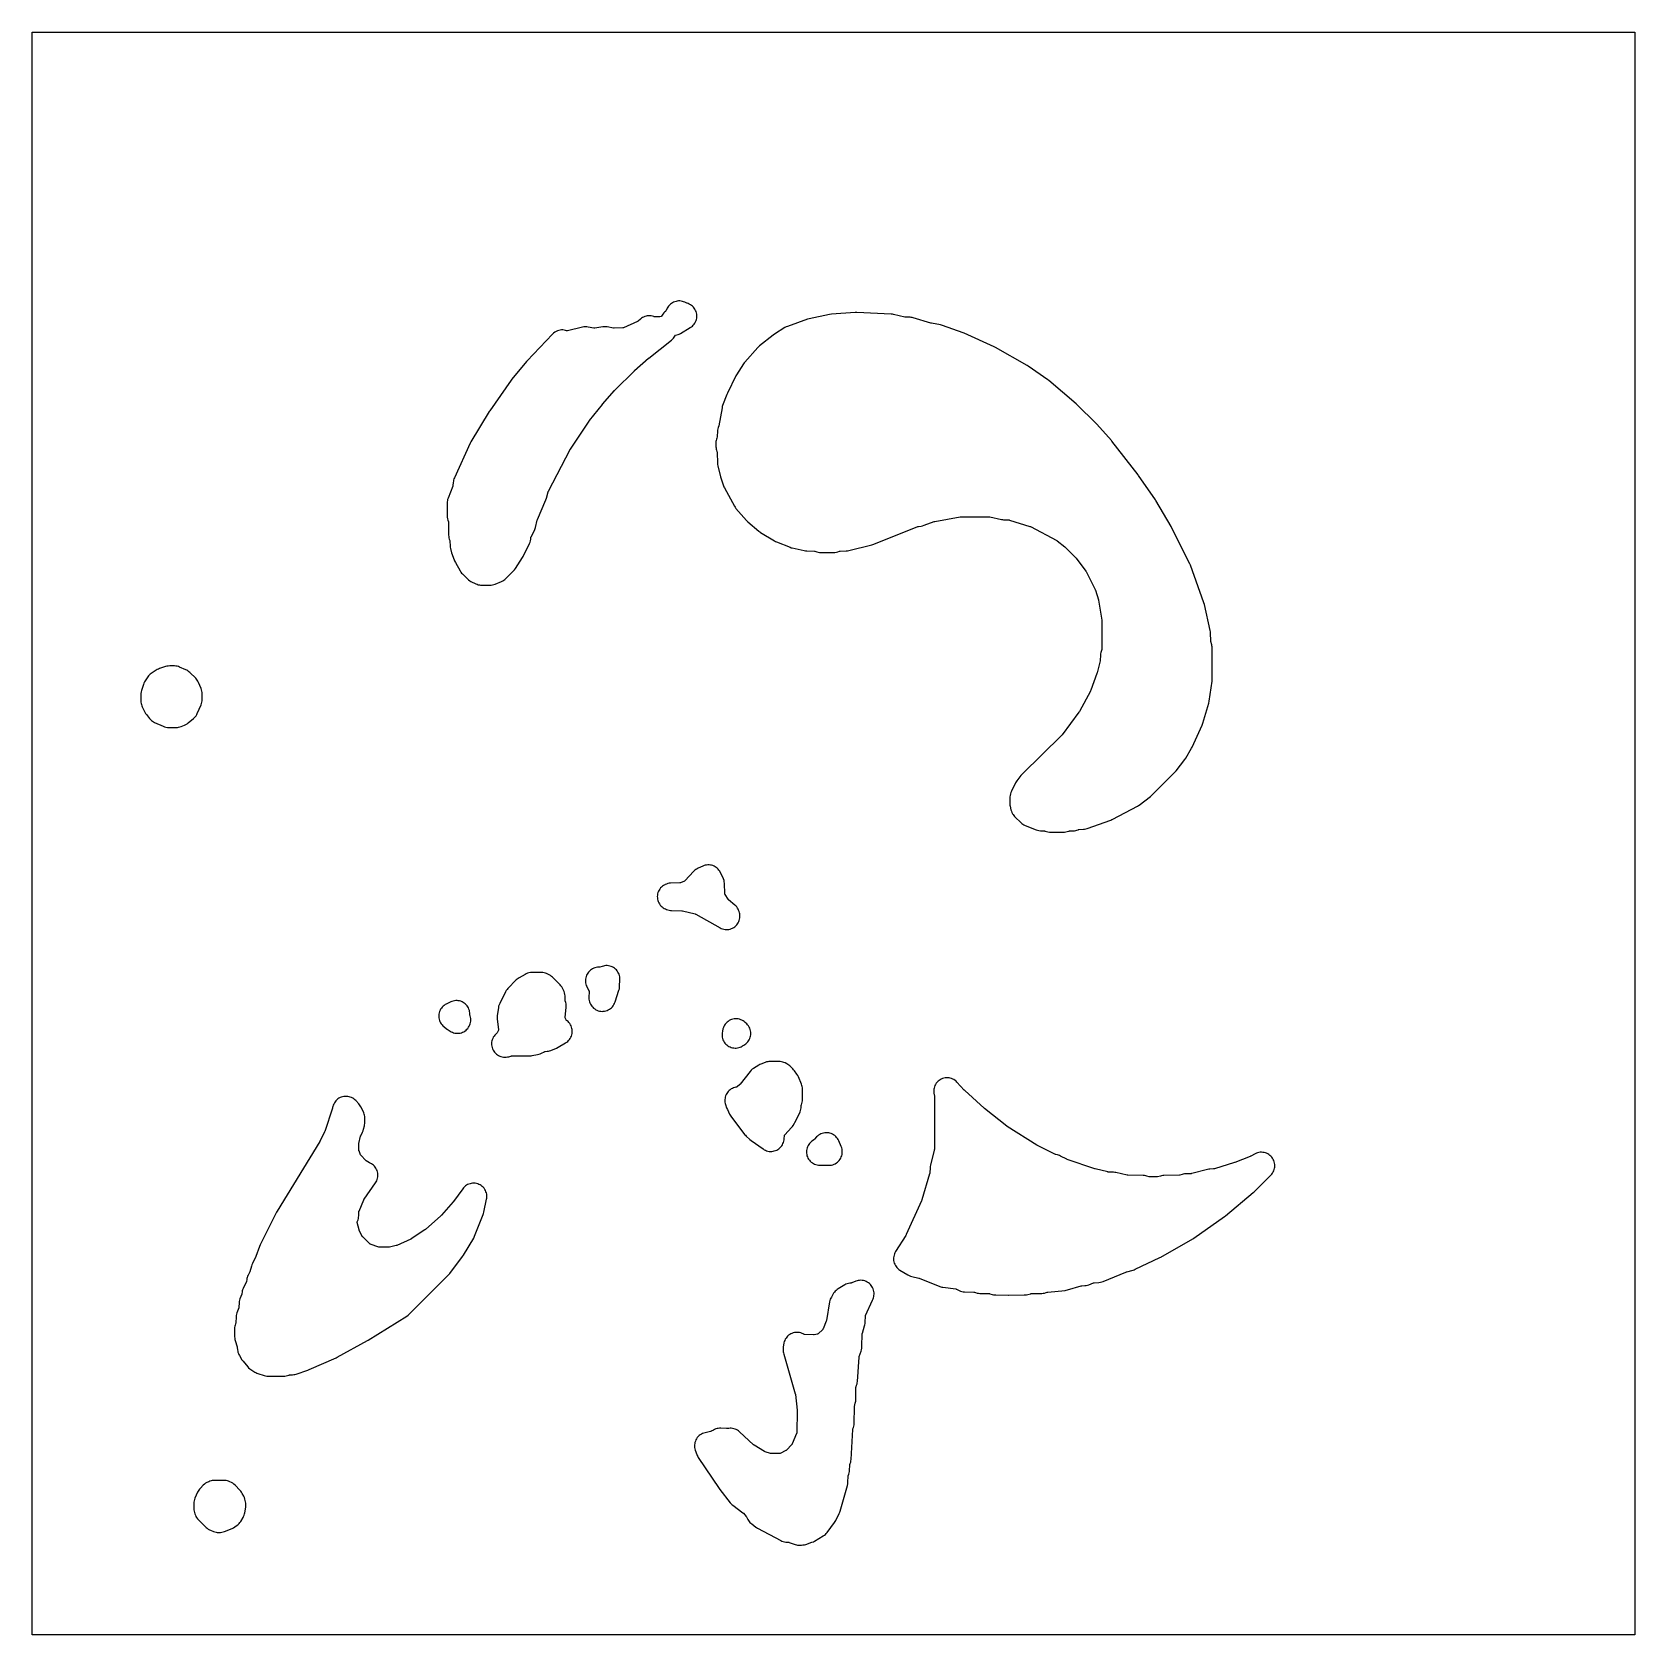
# Model space of a CAD drawing. Header units: millimetres. Extents: x 0 to 300, y 0 to 300.
import ezdxf

# ---------------------------------------------------------------- set-up
doc = ezdxf.new("R2010")
doc.units = ezdxf.units.MM
doc.layers.add('CUT', color=7, linetype='CONTINUOUS')

msp = doc.modelspace()

# ---------------------------------------------------------------- linework, layer by layer
at = {"layer": 'CUT'}
for points in [[(0, 299.9386), (0.0029, 299.9971), (0.0614, 300), (299.9341, 300), (299.9926, 299.9971), (299.9954, 299.9386), (299.9954, 0.0614), (299.9926, 0.0029), (299.9341, 0), (0.0614, 0), (0.0029, 0.0029), (0, 0.0614)], [(77.859, 212.7543), (77.7836, 212.5309), (77.7295, 212.3013), (77.6972, 212.0677), (77.6872, 211.8321), (77.6977, 209.4701), (77.7147, 209.1899), (77.763, 208.9134), (77.842, 208.644), (77.9002, 208.4802), (77.9069, 208.4599), (77.9171, 208.4169), (77.9226, 208.3731), (77.9236, 208.3517), (77.9678, 205.8114), (77.9842, 205.5652), (78.0249, 205.3218), (78.0894, 205.0835), (78.177, 204.8528), (78.1806, 204.8446), (78.1875, 204.8277), (78.1994, 204.792), (78.2045, 204.7551), (78.2057, 204.7367), (78.2471, 203.8129), (78.27, 203.5692), (78.3166, 203.3289), (78.5149, 202.5208), (78.6137, 202.2082), (79.0704, 201.0372), (79.223, 200.7157), (80.1136, 199.1397), (80.2402, 198.9385), (80.3853, 198.7503), (80.5477, 198.5768), (81.517, 197.6347), (81.7111, 197.4646), (81.9217, 197.3155), (82.1465, 197.1888), (83.07, 196.7297), (83.2811, 196.6367), (83.4998, 196.5635), (83.7244, 196.5108), (83.9529, 196.479), (84.1833, 196.4684), (85.6995, 196.4686), (85.9531, 196.4816), (86.2041, 196.5202), (86.4499, 196.5841), (86.688, 196.6725), (87.8693, 197.1813), (88.0809, 197.2846), (88.2819, 197.4073), (88.4705, 197.5483), (88.6449, 197.7065), (90.1139, 199.1703), (90.2946, 199.3709), (90.4526, 199.5899), (91.7652, 201.6328), (91.9009, 201.872), (93.0923, 204.2709), (93.2039, 204.5317), (93.2852, 204.8036), (93.3352, 205.0829), (93.3781, 205.4378), (93.3806, 205.4552), (93.3882, 205.4909), (93.4018, 205.5243), (93.4096, 205.5404), (94.0172, 206.7174), (94.1049, 206.9063), (94.1766, 207.1018), (94.2318, 207.3025), (94.544, 208.6564), (94.5483, 208.6737), (94.5713, 208.7437), (94.5779, 208.7603), (96.1516, 212.4242), (96.2609, 212.7332), (96.6083, 213.967), (96.6143, 213.9864), (96.6452, 214.0645), (96.6541, 214.0827), (100.6823, 221.8458), (100.7152, 221.9051), (100.7513, 221.9625), (104.2434, 227.1835), (104.274, 227.2272), (104.3064, 227.2694), (106.7415, 230.3019), (106.7592, 230.3234), (106.7774, 230.3445), (109.0232, 232.8945), (109.0505, 232.9245), (109.0787, 232.9536), (112.7275, 236.5815), (112.7533, 236.6065), (112.7799, 236.6307), (115.3853, 238.9337), (115.4108, 238.9556), (115.4369, 238.9768), (119.6933, 242.342), (119.8767, 242.5021), (120.0437, 242.6793), (120.1926, 242.8719), (120.3221, 243.0781), (120.4151, 243.2641), (120.431, 243.2656), (120.6715, 243.3126), (120.9062, 243.3829), (121.1329, 243.4758), (121.3494, 243.5904), (123.1937, 244.6861), (123.3982, 244.8216), (123.5884, 244.9765), (123.7626, 245.1493), (123.9189, 245.3382), (124.056, 245.5417), (124.1725, 245.7575), (124.2673, 245.9838), (124.3394, 246.2182), (124.3883, 246.4586), (124.4133, 246.7026), (124.4143, 246.9479), (124.3913, 247.1921), (124.3444, 247.4329), (124.2742, 247.6679), (124.1812, 247.8949), (124.0665, 248.1117), (123.9311, 248.3162), (123.7763, 248.5065), (123.6036, 248.6807), (123.4146, 248.8371), (123.2113, 248.9743), (122.9954, 249.0908), (122.7692, 249.1857), (122.6129, 249.2338), (122.5365, 249.2611), (122.5197, 249.2685), (122.164, 249.4348), (121.9419, 249.5259), (121.712, 249.5953), (121.4766, 249.6423), (121.2377, 249.6666), (120.9977, 249.6678), (120.7586, 249.6459), (120.5227, 249.6012), (120.2922, 249.5341), (120.0691, 249.4453), (119.8557, 249.3354), (119.6537, 249.2055), (119.4652, 249.0569), (119.2918, 248.8909), (119.1351, 248.709), (118.9965, 248.5129), (118.8774, 248.3045), (118.8596, 248.2695), (118.6219, 247.8301), (118.6107, 247.8108), (118.5844, 247.773), (118.5539, 247.7384), (118.5379, 247.723), (118.3931, 247.5917), (118.2199, 247.4184), (118.0645, 247.229), (117.9283, 247.0253), (117.8128, 246.8093), (117.7996, 246.7775), (117.7493, 246.7719), (117.511, 246.722), (117.3931, 246.6912), (117.3552, 246.6889), (117.3363, 246.6891), (116.5132, 246.7191), (116.4933, 246.7204), (116.4523, 246.7261), (116.3529, 246.7614), (116.1196, 246.8317), (115.8806, 246.879), (115.6381, 246.9028), (115.3944, 246.9029), (115.1519, 246.8792), (114.9129, 246.8321), (114.6795, 246.7619), (114.4542, 246.6693), (114.2389, 246.5553), (114.0357, 246.4208), (113.8466, 246.2672), (113.4376, 245.9004), (113.4214, 245.8867), (113.3859, 245.8612), (113.3479, 245.8396), (113.3287, 245.8306), (110.6663, 244.673), (110.6493, 244.666), (110.6132, 244.6542), (110.5761, 244.6492), (110.5575, 244.6481), (108.9499, 244.5848), (108.9277, 244.5845), (108.8362, 244.5912), (108.8144, 244.5946), (107.637, 244.8135), (107.3592, 244.8492), (107.0792, 244.8536), (106.8004, 244.8267), (105.2999, 244.5962), (105.2784, 244.5935), (105.2337, 244.5916), (105.189, 244.5946), (105.1675, 244.5978), (104.0628, 244.7944), (103.8097, 244.8262), (103.5547, 244.832), (103.3004, 244.8119), (103.0495, 244.7659), (100.1966, 244.0912), (100.1778, 244.0872), (100.1388, 244.0819), (100.1006, 244.0919), (100.0536, 244.1079), (100.053, 244.1059), (99.8568, 244.1668), (99.6031, 244.2175), (99.3454, 244.2416), (99.0866, 244.2391), (98.8295, 244.2098), (98.5768, 244.154), (98.3312, 244.0724), (98.0954, 243.9659), (97.8718, 243.8356), (97.8488, 243.8205), (97.6169, 243.6489), (97.4063, 243.4516), (92.6399, 238.4398), (92.5276, 238.3135), (89.8023, 235.0296), (89.6798, 234.8693), (85.6488, 229.1264), (85.5513, 228.9763), (82.1377, 223.287), (82.0083, 223.0414), (79.04, 216.5577), (78.957, 216.3532), (78.8924, 216.1421), (78.8467, 215.9261), (78.8203, 215.707), (78.7779, 215.1511), (78.776, 215.1316), (78.7689, 215.0917), (78.7579, 215.0527), (78.7512, 215.0342)], [(128.1357, 224.0076), (128.0708, 223.7945), (128.0252, 223.5765), (127.9991, 223.3553), (127.9928, 223.1327), (128.0051, 222.384), (128.0189, 222.159), (128.0529, 221.9362), (128.1069, 221.7174), (128.1804, 221.5043), (128.2222, 221.3986), (128.2283, 221.3821), (128.2387, 221.3473), (128.2427, 221.3116), (128.2434, 221.2939), (128.2875, 219.3386), (128.3086, 219.0655), (128.3595, 218.7964), (128.862, 216.7584), (128.9192, 216.5615), (129.4177, 215.0762), (129.4971, 214.8703), (129.5943, 214.6722), (131.4444, 211.2889), (131.5852, 211.0612), (131.7496, 210.8499), (133.7133, 208.5868), (133.8418, 208.4495), (133.9802, 208.3223), (136.0409, 206.5665), (136.198, 206.4432), (136.3644, 206.3328), (138.9541, 204.7598), (139.1395, 204.6577), (139.3329, 204.5716), (141.8905, 203.5606), (142.0791, 203.4946), (142.2724, 203.4439), (144.5112, 202.9514), (144.7425, 202.9118), (144.9765, 202.894), (146.4133, 202.8528), (146.4318, 202.8518), (146.4697, 202.8472), (146.507, 202.839), (146.5247, 202.8338), (146.8944, 202.7162), (147.1429, 202.651), (147.3968, 202.6116), (147.6533, 202.5985), (150.0098, 202.5994), (150.2737, 202.6135), (150.5348, 202.6553), (150.7899, 202.7245), (151.1208, 202.8333), (151.1389, 202.8388), (151.177, 202.8474), (151.2157, 202.8524), (151.2346, 202.8534), (152.3447, 202.8889), (152.6087, 202.9114), (152.869, 202.9617), (157.1939, 204.0387), (157.5185, 204.1435), (165.8044, 207.4586), (165.8205, 207.4646), (165.8546, 207.475), (165.8895, 207.4823), (165.9061, 207.4847), (166.3954, 207.5441), (166.6798, 207.5955), (166.9564, 207.6794), (168.8457, 208.3739), (168.8619, 208.3794), (168.9302, 208.3981), (168.947, 208.4015), (173.6905, 209.2659), (173.7079, 209.2686), (173.7804, 209.2753), (173.7981, 209.2757), (179.1282, 209.2927), (179.1505, 209.2921), (179.2423, 209.2821), (179.2642, 209.2778), (181.4142, 208.7933), (181.6261, 208.7551), (181.8406, 208.7352), (182.8323, 208.6863), (182.8378, 208.6859), (182.8883, 208.6794), (182.9133, 208.6739), (182.9367, 208.6673), (186.7585, 207.4878), (186.7764, 207.4818), (186.8488, 207.4517), (186.8657, 207.4431), (191.7893, 204.8179), (191.8046, 204.8093), (191.8655, 204.7696), (191.8795, 204.759), (193.2879, 203.6515), (193.3476, 203.6014), (193.4039, 203.5476), (195.2926, 201.627), (195.346, 201.5691), (195.3956, 201.5079), (197.2131, 199.1083), (197.2238, 199.0934), (197.2639, 199.0289), (197.2724, 199.0127), (198.9429, 195.6732), (198.9788, 195.5945), (199.0091, 195.5136), (199.5946, 193.7613), (199.5962, 193.7561), (199.6158, 193.6775), (199.6193, 193.6587), (200.2154, 189.9114), (200.2161, 189.9061), (200.2225, 189.8281), (200.223, 189.8097), (200.2156, 184.572), (200.2151, 184.5542), (200.2117, 184.5172), (200.205, 184.4806), (200.2007, 184.4637), (200.0408, 183.8906), (199.9803, 183.6136), (199.9515, 183.3315), (199.9118, 182.4515), (199.9104, 182.4318), (199.8987, 182.3509), (199.8944, 182.3316), (199.3277, 180.0523), (199.3106, 179.9905), (199.2903, 179.9296), (198.1559, 176.8081), (198.122, 176.7246), (198.0821, 176.6439), (196.0285, 172.8471), (195.9857, 172.7741), (195.9379, 172.7042), (192.8178, 168.4628), (192.8145, 168.4586), (192.7623, 168.3979), (192.7491, 168.3844), (185.3007, 161.1076), (185.0597, 160.8351), (184.3095, 159.8512), (184.1776, 159.6604), (184.064, 159.4583), (183.2913, 157.9214), (183.1815, 157.6693), (183.1001, 157.4067), (183.048, 157.1368), (183.0258, 156.8627), (182.9968, 155.7327), (183.0002, 155.5226), (183.0213, 155.3135), (183.0598, 155.1069), (183.2113, 154.45), (183.2864, 154.1896), (183.3892, 153.9389), (183.5186, 153.7008), (183.6215, 153.5336), (183.7368, 153.3625), (183.8658, 153.2016), (184.0077, 153.0518), (185.0437, 152.0446), (185.2267, 151.8834), (185.4245, 151.7407), (185.6352, 151.618), (185.857, 151.5163), (187.918, 150.691), (188.1839, 150.6015), (188.4581, 150.5423), (188.7373, 150.5143), (189.4672, 150.4821), (189.4859, 150.4809), (189.524, 150.4755), (189.5615, 150.4667), (189.5794, 150.4611), (189.874, 150.3615), (190.135, 150.2887), (190.4023, 150.2446), (190.6728, 150.2297), (192.9629, 150.2277), (193.2237, 150.2411), (193.4817, 150.2817), (193.7341, 150.3489), (194.0796, 150.4606), (194.0967, 150.4657), (194.1329, 150.4739), (194.1699, 150.4788), (194.1872, 150.4799), (194.8652, 150.5083), (195.0948, 150.5286), (195.3216, 150.5699), (195.5436, 150.632), (195.759, 150.7142), (195.8365, 150.748), (195.8532, 150.7548), (195.8886, 150.7665), (195.925, 150.7716), (195.9432, 150.7728), (196.7569, 150.8112), (196.9987, 150.8344), (197.2372, 150.8809), (197.4699, 150.9504), (201.9337, 152.5229), (202.107, 152.5913), (202.2747, 152.6724), (206.8767, 155.114), (207.052, 155.2164), (207.2185, 155.3326), (209.2976, 156.914), (209.5446, 157.1288), (213.9081, 161.4565), (214.1383, 161.7192), (215.7658, 163.8615), (215.9396, 164.1228), (217.0007, 165.9587), (217.1041, 166.1578), (219.0106, 170.268), (219.0859, 170.4487), (219.1469, 170.6346), (220.2262, 174.4209), (220.2961, 174.7471), (220.8416, 178.5048), (220.8675, 178.8665), (220.8616, 184.7107), (220.8525, 184.9208), (220.8258, 185.1293), (220.7817, 185.3349), (220.6298, 185.9217), (220.6248, 185.9431), (220.6119, 186.0333), (220.6106, 186.0553), (220.564, 187.5255), (220.5459, 187.7571), (220.5063, 187.986), (219.428, 192.8629), (219.3393, 193.1695), (216.8027, 200.2197), (216.6865, 200.4913), (213.2866, 207.2917), (213.2053, 207.4415), (210.348, 212.2982), (210.2515, 212.4495), (207.1056, 217.0124), (207.0227, 217.1257), (202.1183, 223.448), (202.0074, 223.5811), (199.2941, 226.6185), (199.1848, 226.7333), (195.553, 230.3138), (195.405, 230.4485), (190.2726, 234.756), (190.0957, 234.8915), (186.4245, 237.4523), (186.2389, 237.57), (180.3163, 240.9698), (180.0949, 241.0827), (174.4549, 243.6127), (174.2734, 243.6857), (170.389, 245.0746), (170.2043, 245.1327), (170.0157, 245.1763), (168.3452, 245.4949), (168.2833, 245.5084), (168.2221, 245.525), (164.9351, 246.513), (164.735, 246.5643), (164.5313, 246.5988), (164.3255, 246.6164), (163.479, 246.6537), (163.4614, 246.6549), (163.3889, 246.6646), (163.3715, 246.6681), (161.2445, 247.1477), (161.0318, 247.1861), (160.8165, 247.2059), (154.3691, 247.5204), (154.0712, 247.5172), (149.6068, 247.2021), (149.2637, 247.1538), (145.471, 246.3487), (145.1487, 246.2574), (141.3973, 244.9165), (141.1425, 244.8092), (140.901, 244.6744), (138.9316, 243.4269), (138.7302, 243.285), (136.1382, 241.26), (135.9644, 241.111), (135.8051, 240.9467), (133.4109, 238.2413), (133.2859, 238.0883), (133.1734, 237.9259), (131.8669, 235.8712), (131.7384, 235.6437), (130.1306, 232.4128), (130.0281, 232.1773), (129.2514, 230.1075), (129.1812, 229.8911), (129.131, 229.6692), (128.5287, 226.3007), (128.5254, 226.2839), (128.5161, 226.2494), (128.5038, 226.2158), (128.4861, 226.1759), (128.4879, 226.1751), (128.4113, 225.9869), (128.3402, 225.7447), (128.2938, 225.4966), (128.2728, 225.2451), (128.2438, 224.3697), (128.2426, 224.3495), (128.2369, 224.308), (128.2271, 224.2672), (128.2208, 224.2479)], [(20.3547, 174.8045), (20.3663, 174.5748), (20.399, 174.3472), (20.4525, 174.1235), (20.5263, 173.9057), (20.6198, 173.6956), (21.116, 172.7059), (21.2445, 172.4798), (21.3958, 172.2682), (21.9998, 171.5104), (22.1586, 171.3297), (22.3341, 171.1651), (22.5245, 171.0181), (22.7283, 170.8901), (22.9433, 170.7823), (24.5682, 170.0634), (24.8115, 169.9706), (25.063, 169.9036), (25.3202, 169.8631), (25.5801, 169.8496), (26.9589, 169.8498), (27.1951, 169.8611), (27.4293, 169.8946), (27.6592, 169.95), (27.8828, 170.027), (28.5573, 170.2954), (28.8003, 170.4074), (29.0298, 170.5448), (29.2434, 170.706), (30.241, 171.5461), (30.4075, 171.6997), (30.5594, 171.8678), (30.6955, 172.0489), (30.8146, 172.2417), (30.9158, 172.4444), (31.6323, 174.0592), (31.7253, 174.3022), (31.7926, 174.5535), (31.8333, 174.8105), (31.8472, 175.0703), (31.8484, 176.1334), (31.8355, 176.3892), (31.7966, 176.6423), (31.732, 176.8901), (31.6424, 177.1299), (31.1487, 178.2698), (31.0451, 178.4811), (30.9221, 178.6817), (30.7808, 178.8698), (30.6224, 179.0439), (29.539, 180.1272), (29.3651, 180.2855), (29.1771, 180.4267), (28.9767, 180.5497), (28.7656, 180.6532), (27.6221, 181.1489), (27.3839, 181.238), (27.1379, 181.3025), (26.8866, 181.3417), (26.6326, 181.3551), (25.7563, 181.3568), (25.4879, 181.3429), (25.2226, 181.3002), (24.9634, 181.2293), (23.8379, 180.8555), (23.6339, 180.7776), (23.4374, 180.6823), (23.25, 180.5702), (22.3045, 179.9469), (22.1221, 179.8145), (21.9524, 179.6662), (21.7967, 179.5032), (21.6564, 179.3269), (21.5324, 179.1386), (21.0743, 178.3691), (20.949, 178.1303), (20.8502, 177.8795), (20.4772, 176.7585), (20.4056, 176.4967), (20.3628, 176.2287), (20.3494, 175.9576)], [(118.4018, 140.4061), (118.1866, 140.2846), (117.9845, 140.1426), (117.7974, 139.9813), (117.6271, 139.8023), (117.4753, 139.6074), (117.3435, 139.3984), (117.233, 139.1775), (117.1448, 138.9467), (117.0798, 138.7083), (117.0387, 138.4647), (117.0218, 138.2183), (117.0293, 137.9713), (117.0612, 137.7263), (117.117, 137.4857), (117.1964, 137.2517), (117.2984, 137.0267), (117.4222, 136.8129), (117.5665, 136.6124), (117.7298, 136.427), (117.9107, 136.2587), (118.1073, 136.1091), (118.3176, 135.9796), (118.5398, 135.8715), (118.7715, 135.7858), (119.0065, 135.7119), (119.2312, 135.6526), (119.4604, 135.6144), (119.6921, 135.5977), (121.6282, 135.5479), (121.6498, 135.5468), (121.7384, 135.5348), (121.7595, 135.5302), (124.1013, 134.9491), (124.1183, 134.9444), (124.1531, 134.9324), (124.1868, 134.9173), (124.202, 134.9092), (128.7706, 132.3447), (128.9894, 132.2356), (129.2178, 132.1484), (129.4535, 132.0839), (129.6945, 132.0427), (129.9383, 132.0253), (130.1827, 132.0318), (130.4252, 132.0621), (130.6637, 132.116), (130.8957, 132.1928), (131.1191, 132.292), (131.3318, 132.4125), (131.5317, 132.5532), (131.7169, 132.7128), (131.8856, 132.8897), (132.0362, 133.0822), (132.1673, 133.2885), (132.2777, 133.5066), (132.3662, 133.7345), (132.432, 133.9699), (132.4745, 134.2106), (132.4934, 134.4543), (132.4883, 134.6987), (132.4594, 134.9414), (132.4069, 135.1801), (132.3314, 135.4126), (132.2335, 135.6366), (132.1406, 135.8236), (132.0189, 136.0409), (131.8761, 136.245), (131.7137, 136.4339), (131.5334, 136.6056), (130.3715, 137.6067), (130.3572, 137.6197), (130.3298, 137.6484), (130.3052, 137.6797), (130.2944, 137.6957), (129.7084, 138.6135), (129.6977, 138.6313), (129.6787, 138.6694), (129.6724, 138.7116), (129.671, 138.7323), (129.5878, 140.7109), (129.5627, 140.9744), (129.5099, 141.2338), (129.43, 141.4861), (129.3238, 141.7286), (128.8107, 142.7493), (128.6937, 142.9569), (128.5574, 143.1525), (128.4031, 143.3341), (128.2322, 143.5003), (128.0462, 143.6494), (127.8469, 143.7801), (127.6361, 143.8912), (127.4156, 143.9818), (127.1875, 144.0509), (126.9539, 144.0981), (126.7168, 144.1227), (126.4785, 144.1247), (126.2411, 144.104), (126.0067, 144.0607), (125.7775, 143.9953), (125.5555, 143.9084), (124.6734, 143.5136), (124.4507, 143.4002), (124.2404, 143.2651), (124.0447, 143.1097), (123.8654, 142.9356), (122.189, 141.1356), (122.1739, 141.1203), (122.1403, 141.0913), (122.1013, 141.0703), (122.0815, 141.0616), (121.3578, 140.7687), (121.3412, 140.7624), (121.306, 140.7517), (121.2699, 140.7475), (121.252, 140.7467), (119.5199, 140.7017), (119.247, 140.6796), (118.9781, 140.6278), (118.7165, 140.5469), (118.4653, 140.4379)], [(86.9721, 112.6014), (86.7834, 112.4403), (86.6116, 112.2612), (86.4584, 112.066), (86.3253, 111.8566), (86.2136, 111.635), (86.1245, 111.4034), (86.0587, 111.1641), (86.017, 110.9195), (85.9998, 110.6719), (86.0071, 110.4239), (86.0391, 110.1778), (86.0952, 109.9361), (86.1751, 109.7011), (86.2778, 109.4753), (86.4025, 109.2607), (86.5478, 109.0595), (86.7123, 108.8737), (86.8944, 108.7052), (87.0924, 108.5555), (87.3042, 108.4262), (87.5277, 108.3186), (87.7609, 108.2336), (88.0013, 108.1722), (88.2466, 108.1349), (88.4945, 108.1221), (88.7423, 108.1339), (88.9878, 108.1703), (89.2285, 108.2308), (89.5871, 108.3402), (89.6053, 108.3452), (89.6435, 108.353), (89.6822, 108.3571), (89.701, 108.3578), (93.1747, 108.3957), (93.3866, 108.4071), (93.5968, 108.4363), (94.6274, 108.6246), (94.8655, 108.6803), (95.0971, 108.759), (95.3199, 108.8599), (95.9051, 109.1604), (95.9212, 109.1682), (95.9554, 109.182), (95.9912, 109.1894), (96.0091, 109.1918), (96.4291, 109.2399), (96.6477, 109.2747), (96.8623, 109.3287), (97.0713, 109.4015), (98.1316, 109.8244), (98.4588, 109.9834), (99.8572, 110.7935), (100.0631, 110.9268), (100.255, 111.0795), (100.431, 111.2504), (100.5895, 111.4377), (100.7288, 111.6396), (100.8476, 111.8541), (100.9449, 112.0793), (101.0196, 112.313), (101.071, 112.5528), (101.0987, 112.7965), (101.1024, 113.0418), (101.0821, 113.2862), (101.0378, 113.5275), (100.9702, 113.7633), (100.8798, 113.9913), (100.7674, 114.2094), (100.6342, 114.4154), (100.4815, 114.6073), (100.3107, 114.7834), (100.1235, 114.9418), (100.0226, 115.019), (100.0087, 115.0302), (99.9817, 115.055), (99.9654, 115.0875), (99.9584, 115.1042), (99.797, 115.5138), (99.7905, 115.5316), (99.7797, 115.569), (99.78, 115.6079), (99.7815, 115.6267), (99.9675, 117.4208), (99.9807, 117.6631), (99.9705, 117.9056), (99.9367, 118.1459), (99.8798, 118.3818), (99.8242, 118.5422), (99.7967, 118.6271), (99.7918, 118.6635), (99.7906, 118.6816), (99.7512, 119.6232), (99.7247, 119.8962), (99.6684, 120.1648), (99.5831, 120.4255), (99.4696, 120.6753), (99.2602, 121.0765), (99.1318, 121.2948), (98.982, 121.499), (98.8123, 121.6869), (97.3999, 123.1002), (97.2164, 123.2664), (97.0174, 123.4137), (96.8048, 123.5406), (96.5242, 123.6897), (96.3031, 123.7936), (96.073, 123.8755), (95.836, 123.9346), (95.5943, 123.9702), (95.3504, 123.982), (93.522, 123.9816), (93.2583, 123.9676), (92.9976, 123.9258), (92.7427, 123.8568), (92.4965, 123.7613), (92.2617, 123.6403), (91.1437, 122.9873), (90.9606, 122.8694), (90.7885, 122.7359), (90.6286, 122.588), (89.0659, 121.0106), (88.8905, 120.8139), (88.7369, 120.5998), (88.6066, 120.3707), (87.5179, 118.1971), (87.4101, 117.9493), (87.3297, 117.6912), (87.2776, 117.4261), (87.0603, 115.8826), (87.0394, 115.6657), (87.0374, 115.4479), (87.0543, 115.2307), (87.2877, 113.3213), (87.2897, 113.3002), (87.2903, 113.2568), (87.2772, 113.2155), (87.2692, 113.1959), (87.0463, 112.6897), (87.038, 112.672), (87.0181, 112.6369)], [(104.224, 120.56), (104.2376, 120.5243), (104.2407, 120.4863), (104.2409, 120.4677), (104.2265, 119.2392), (104.2355, 118.9954), (104.2683, 118.7538), (104.3244, 118.5164), (104.4034, 118.2857), (104.5045, 118.0637), (104.6268, 117.8527), (104.769, 117.6546), (104.9299, 117.4712), (105.1079, 117.3045), (105.3012, 117.1558), (105.5082, 117.0267), (105.7267, 116.9184), (105.9547, 116.8319), (106.1901, 116.768), (106.4306, 116.7274), (106.6739, 116.7104), (106.9177, 116.7172), (107.1597, 116.7477), (107.3975, 116.8016), (107.629, 116.8785), (107.8519, 116.9776), (108.064, 117.0979), (108.2635, 117.2382), (108.4483, 117.3974), (108.6167, 117.5738), (108.7671, 117.7658), (108.8981, 117.9715), (109.0084, 118.189), (109.0377, 118.2546), (109.1289, 118.4893), (109.8504, 120.6676), (109.9146, 120.8981), (109.9566, 121.1337), (109.9758, 121.3722), (110.0188, 122.6894), (110.0149, 122.9319), (109.9876, 123.1729), (109.937, 123.4101), (109.8637, 123.6413), (109.7684, 123.8643), (109.6518, 124.077), (109.5153, 124.2774), (109.3599, 124.4636), (109.1872, 124.6339), (108.9988, 124.7867), (108.7966, 124.9205), (108.5823, 125.0341), (108.358, 125.1263), (108.1258, 125.1964), (107.8879, 125.2437), (107.6466, 125.2677), (107.4041, 125.2682), (107.1626, 125.2452), (106.9245, 125.1989), (106.6921, 125.1298), (106.2886, 124.9882), (106.2678, 124.9815), (106.2237, 124.9713), (106.1789, 124.9661), (106.157, 124.9653), (106.0581, 124.9647), (105.8177, 124.9517), (105.5797, 124.9157), (105.3463, 124.8569), (105.1196, 124.7759), (104.9018, 124.6735), (104.6948, 124.5507), (104.5005, 124.4085), (104.3209, 124.2482), (104.1575, 124.0715), (104.0119, 123.8798), (103.8853, 123.675), (103.7791, 123.4591), (103.6941, 123.2338), (103.6311, 123.0015), (103.5908, 122.7642), (103.5736, 122.5241), (103.5794, 122.2835), (103.6084, 122.0445), (103.6603, 121.8094), (103.7345, 121.5804), (103.8304, 121.3596), (104.2162, 120.5769)], [(77.5332, 118.0886), (77.3189, 117.9737), (77.1168, 117.8385), (76.9287, 117.6843), (76.7566, 117.5125), (76.6019, 117.3249), (76.4662, 117.1231), (76.3508, 116.9091), (76.2567, 116.6848), (76.1848, 116.4525), (76.1358, 116.2143), (76.1102, 115.9725), (76.1082, 115.7293), (76.1298, 115.4871), (76.1749, 115.2482), (76.243, 115.0147), (76.3334, 114.789), (76.4454, 114.5731), (76.5778, 114.3691), (76.7294, 114.179), (76.8987, 114.0045), (77.0842, 113.8472), (77.5811, 113.4659), (77.7172, 113.3685), (78.2368, 113.0224), (78.4483, 112.8961), (78.6712, 112.7913), (78.9033, 112.7089), (79.1424, 112.6497), (79.3862, 112.6144), (79.6323, 112.6032), (79.8782, 112.6163), (80.1217, 112.6535), (80.3604, 112.7145), (80.5918, 112.7987), (80.8139, 112.9052), (81.0244, 113.0331), (81.2213, 113.1811), (81.4027, 113.3478), (81.5668, 113.5315), (81.7121, 113.7304), (81.837, 113.9427), (81.9404, 114.1663), (82.0214, 114.3989), (82.0791, 114.6384), (82.1129, 114.8824), (82.1225, 115.1285), (82.1079, 115.3744), (82.0691, 115.6176), (82.0066, 115.8559), (81.9473, 116.0158), (81.9371, 116.0491), (81.9333, 116.0919), (81.9332, 116.1128), (81.9344, 116.1776), (81.9272, 116.4194), (81.8967, 116.6594), (81.8431, 116.8953), (81.7669, 117.125), (81.669, 117.3462), (81.55, 117.5569), (81.4113, 117.7551), (81.2541, 117.939), (81.0798, 118.1068), (80.8902, 118.257), (80.6869, 118.3882), (80.4718, 118.4991), (80.2471, 118.5886), (80.0148, 118.6561), (79.777, 118.7008), (79.536, 118.7222), (79.2941, 118.7203), (79.0535, 118.695), (78.8164, 118.6466), (78.5852, 118.5755), (78.3619, 118.4823)], [(129.1414, 112.5852), (129.1296, 112.3442), (129.1412, 112.1031), (129.1759, 111.8643), (129.2334, 111.6299), (129.3133, 111.4022), (129.4148, 111.1832), (129.537, 110.975), (129.6786, 110.7796), (129.8384, 110.5988), (130.0149, 110.4342), (130.2065, 110.2874), (130.4113, 110.1597), (130.6274, 110.0524), (130.853, 109.9665), (131.0857, 109.9026), (131.3235, 109.8616), (131.5642, 109.8436), (131.8055, 109.8489), (132.0451, 109.8775), (132.2809, 109.9291), (132.5106, 110.0031), (132.7321, 110.0989), (132.8938, 110.1884), (132.8947, 110.1869), (132.9866, 110.2401), (133.2067, 110.3594), (133.4178, 110.4876), (133.6152, 110.6361), (133.797, 110.8033), (133.9614, 110.9876), (134.1068, 111.1873), (134.2318, 111.4003), (134.3351, 111.6247), (134.4159, 111.8581), (134.4732, 112.0984), (134.5065, 112.3431), (134.5154, 112.5899), (134.5, 112.8365), (134.4604, 113.0803), (134.3968, 113.319), (134.3101, 113.5502), (134.2009, 113.7718), (134.0704, 113.9815), (133.9198, 114.1773), (133.7507, 114.3573), (133.4767, 114.6214), (133.289, 114.7852), (133.0858, 114.9294), (132.8693, 115.0527), (132.6417, 115.1539), (132.405, 115.2319), (132.1618, 115.2859), (131.9145, 115.3155), (131.6654, 115.3203), (131.417, 115.3003), (131.1719, 115.2557), (130.9325, 115.1869), (130.701, 115.0946), (130.48, 114.9798), (130.2714, 114.8435), (130.0775, 114.6871), (129.9, 114.5122), (129.7409, 114.3205), (129.6016, 114.1139), (129.4836, 113.8945), (129.3881, 113.6644), (129.3158, 113.426), (129.2085, 112.9951), (129.1461, 112.6331)], [(131.7465, 102.515), (131.5126, 102.4637), (131.2847, 102.3904), (131.0648, 102.2956), (130.855, 102.1802), (130.6572, 102.0452), (130.4733, 101.892), (130.3048, 101.7218), (130.1534, 101.5363), (130.0204, 101.3372), (129.9071, 101.1263), (129.8145, 100.9054), (129.7434, 100.6768), (129.6946, 100.4424), (129.6684, 100.2044), (129.665, 99.965), (129.6846, 99.7263), (129.727, 99.4907), (129.7916, 99.2601), (129.9959, 98.6467), (130.1341, 98.314), (130.5499, 97.4865), (130.6606, 97.289), (130.7887, 97.1024), (133.3626, 93.694), (133.5032, 93.524), (133.6583, 93.367), (134.3361, 92.7388), (134.5924, 92.531), (136.8273, 90.9512), (137.033, 90.8203), (137.2506, 90.7101), (137.4778, 90.6216), (137.7125, 90.5557), (137.9526, 90.5129), (138.1957, 90.4938), (138.4395, 90.4984), (138.6817, 90.5267), (138.9199, 90.5785), (139.152, 90.6533), (139.3757, 90.7503), (139.5889, 90.8687), (139.7896, 91.0072), (139.9758, 91.1647), (140.1457, 91.3395), (140.2979, 91.5301), (140.4307, 91.7346), (140.543, 91.951), (140.6337, 92.1774), (140.7019, 92.4115), (140.7469, 92.6511), (140.7604, 92.8033), (140.7693, 92.884), (140.8513, 93.4918), (140.8545, 93.5116), (140.8641, 93.5517), (140.8888, 93.5846), (140.902, 93.5996), (142.1581, 94.9589), (142.3259, 95.1607), (142.4715, 95.379), (142.6973, 95.7593), (142.7877, 95.9255), (143.6741, 97.7134), (143.7713, 97.9362), (143.8465, 98.1674), (143.8988, 98.4049), (143.9279, 98.6462), (143.9592, 99.0857), (143.9613, 99.1077), (143.9697, 99.1526), (143.9829, 99.1964), (143.9911, 99.2169), (143.9929, 99.2211), (144.0819, 99.461), (144.146, 99.7086), (144.1844, 99.9616), (144.1967, 100.2171), (144.1912, 102.1376), (144.1783, 102.3837), (144.1413, 102.6272), (144.0805, 102.866), (143.9965, 103.0976), (143.419, 104.474), (143.2973, 104.724), (143.1487, 104.9589), (142.6939, 105.5962), (142.5425, 105.7877), (142.3732, 105.9636), (141.8128, 106.4916), (141.6335, 106.6451), (141.4407, 106.7811), (141.2358, 106.8982), (140.94, 107.0494), (140.7267, 107.146), (140.5053, 107.2223), (140.2778, 107.2775), (140.046, 107.3112), (139.8122, 107.323), (138.1471, 107.3293), (137.9147, 107.3194), (137.6842, 107.2879), (137.4577, 107.2351), (137.2371, 107.1615), (136.4282, 106.8492), (136.2147, 106.7551), (136.011, 106.6416), (135.0314, 106.034), (134.7995, 105.8713), (134.5874, 105.6833), (134.398, 105.4726), (132.5051, 103.1097), (132.5018, 103.1058), (132.4506, 103.0505), (132.4377, 103.0382), (131.9376, 102.5796), (131.9234, 102.5672), (131.8925, 102.5439), (131.8551, 102.5338), (131.8366, 102.5302)], [(161.6224, 71.7552), (161.4998, 71.5389), (161.3993, 71.3116), (161.3219, 71.0753), (161.2683, 70.8326), (161.2392, 70.5857), (161.2346, 70.3372), (161.2548, 70.0894), (161.2995, 69.8448), (161.3682, 69.6059), (161.4603, 69.3751), (161.5749, 69.1545), (161.7109, 68.9463), (161.8668, 68.7527), (162.0412, 68.5756), (162.2324, 68.4166), (162.4383, 68.2775), (163.9348, 67.3712), (164.1683, 67.2462), (164.4137, 67.1466), (164.6682, 67.0735), (165.9456, 66.779), (165.9505, 66.7778), (166.022, 66.7558), (166.0386, 66.7496), (169.8829, 65.2201), (170.0787, 65.1515), (170.2795, 65.0993), (170.484, 65.064), (172.866, 64.7535), (172.8868, 64.7502), (172.9291, 64.7401), (172.9701, 64.7255), (172.9894, 64.7168), (173.5209, 64.4608), (173.7659, 64.3585), (174.0204, 64.2827), (174.2815, 64.2343), (174.5463, 64.2139), (176.2583, 64.1732), (176.2798, 64.1722), (176.3239, 64.1663), (176.3671, 64.1556), (176.3876, 64.1488), (176.6032, 64.07), (176.8671, 63.9898), (177.1383, 63.9391), (177.4135, 63.9187), (179.1398, 63.8858), (179.1574, 63.885), (179.1938, 63.8811), (179.2298, 63.8739), (179.2463, 63.8694), (179.6948, 63.7375), (179.9183, 63.6828), (180.1459, 63.6489), (180.3757, 63.6361), (182.6794, 63.6135), (182.7213, 63.6134), (185.7108, 63.6342), (185.924, 63.6448), (186.1355, 63.6735), (186.3438, 63.7202), (186.9119, 63.8733), (186.9171, 63.8746), (186.9666, 63.8838), (186.9918, 63.8863), (187.0159, 63.8873), (188.9584, 63.9184), (189.2361, 63.9384), (189.5098, 63.9891), (189.7762, 64.0699), (190.0027, 64.1527), (190.0185, 64.1581), (190.052, 64.1672), (190.0863, 64.1735), (190.1025, 64.1754), (193.3466, 64.4918), (193.574, 64.5246), (193.7974, 64.5781), (196.3339, 65.3105), (196.3543, 65.3158), (196.4398, 65.3309), (196.4607, 65.3329), (197.0398, 65.3733), (197.2914, 65.4038), (197.5387, 65.4595), (197.779, 65.54), (198.6537, 65.8833), (198.6728, 65.8902), (198.7133, 65.9015), (198.7547, 65.9085), (198.7749, 65.9104), (199.6787, 65.9702), (199.9469, 66.0025), (200.2101, 66.0637), (200.4651, 66.1528), (204.739, 67.9117), (204.8055, 67.9369), (204.8733, 67.9581), (206.0549, 68.2906), (206.252, 68.355), (206.443, 68.4355), (211.0773, 70.6184), (211.2526, 70.7096), (217.2437, 74.134), (217.4397, 74.2584), (223.1866, 78.2938), (223.36, 78.4272), (228.5619, 82.8062), (228.7144, 82.9458), (231.8508, 86.0639), (232.0158, 86.2448), (232.1623, 86.441), (232.2889, 86.6506), (232.3943, 86.8716), (232.4777, 87.1018), (232.5382, 87.3391), (232.5751, 87.5811), (232.5882, 87.8257), (232.5773, 88.0703), (232.5425, 88.3126), (232.4842, 88.5505), (232.4029, 88.7814), (232.2994, 89.0033), (232.1746, 89.214), (232.0299, 89.4115), (231.8665, 89.5939), (231.6861, 89.7595), (231.4904, 89.9066), (231.2812, 90.0338), (231.0605, 90.14), (230.8305, 90.224), (230.5934, 90.2852), (230.3515, 90.3229), (230.107, 90.3367), (229.8624, 90.3266), (229.6199, 90.2926), (229.3819, 90.235), (229.1507, 90.1544), (228.9285, 90.0515), (228.0826, 89.6086), (228.0246, 89.5802), (227.9651, 89.5548), (225.1335, 88.4347), (225.0886, 88.4179), (225.043, 88.4029), (221.2786, 87.2452), (221.2561, 87.239), (221.1613, 87.2217), (221.1381, 87.2195), (220.4537, 87.1759), (220.2195, 87.1499), (219.9887, 87.1019), (217.0524, 86.3451), (217.0309, 86.3402), (216.9405, 86.3274), (216.9185, 86.3261), (215.929, 86.2963), (215.6955, 86.2783), (215.4647, 86.2385), (215.2386, 86.1773), (214.8462, 86.0511), (214.8273, 86.0455), (214.7876, 86.037), (214.7473, 86.0324), (214.7277, 86.0316), (211.8362, 85.9914), (211.6172, 85.9787), (211.4001, 85.9469), (211.1866, 85.8962), (210.6522, 85.7441), (210.6338, 85.7393), (210.5952, 85.7322), (210.556, 85.7289), (210.537, 85.7286), (209.1729, 85.7428), (209.1533, 85.7435), (209.1129, 85.748), (209.0731, 85.7564), (209.0543, 85.7619), (208.6704, 85.884), (208.4338, 85.9467), (208.1921, 85.986), (207.9478, 86.0014), (205.0888, 86.0419), (205.0685, 86.0427), (204.9846, 86.0525), (204.9645, 86.0565), (202.8422, 86.5301), (202.6276, 86.5683), (202.4104, 86.5876), (201.4639, 86.6303), (201.4441, 86.6317), (201.3627, 86.6435), (201.3433, 86.6479), (198.9991, 87.2339), (198.9536, 87.2462), (198.9085, 87.2603), (193.7324, 88.9871), (193.7275, 88.9889), (193.6573, 89.0182), (193.6411, 89.026), (192.5036, 89.6136), (192.3062, 89.705), (192.1015, 89.7788), (191.8912, 89.8345), (191.6378, 89.89), (191.6326, 89.8913), (191.5841, 89.906), (191.5605, 89.9155), (191.5386, 89.9258), (188.1527, 91.6212), (188.0986, 91.65), (188.046, 91.6815), (182.5236, 95.1779), (182.4705, 95.2135), (182.4194, 95.2518), (178.288, 98.5171), (178.2563, 98.5431), (178.2254, 98.5701), (174.5559, 101.893), (174.5137, 101.9331), (174.4735, 101.9751), (173.1099, 103.4691), (172.9351, 103.6426), (172.7442, 103.798), (172.5389, 103.9339), (172.3212, 104.049), (172.0933, 104.142), (171.8573, 104.2122), (171.6156, 104.2589), (171.3704, 104.2815), (171.1242, 104.28), (170.8794, 104.2542), (170.6382, 104.2044), (170.4032, 104.1312), (170.1765, 104.0352), (169.9603, 103.9174), (169.7567, 103.7789), (169.5678, 103.621), (169.3953, 103.4453), (169.241, 103.2535), (169.1062, 103.0475), (168.9924, 102.8292), (168.9006, 102.6007), (168.8317, 102.3644), (168.7864, 102.1224), (168.7651, 101.8771), (168.768, 101.6309), (168.7952, 101.3862), (168.8805, 100.8564), (168.8813, 100.8511), (168.8879, 100.7721), (168.8883, 100.7534), (168.8727, 90.8613), (168.8726, 90.8559), (168.8686, 90.8058), (168.8644, 90.7809), (168.8591, 90.7574), (168.1425, 87.9344), (168.094, 87.6953), (168.0692, 87.4525), (168.0166, 86.4686), (168.0147, 86.4456), (167.9986, 86.3515), (167.9928, 86.3291), (166.5522, 81.4293), (166.5254, 81.3486), (166.493, 81.2698), (163.6231, 74.9311), (163.5851, 74.8543), (163.5417, 74.7803)], [(38.0569, 58.2276), (37.9829, 58.0038), (37.9303, 57.774), (37.8996, 57.5402), (37.8911, 57.3046), (37.9073, 55.8117), (37.9221, 55.5663), (37.9608, 55.3235), (38.0233, 55.0857), (38.3881, 53.9312), (38.394, 53.9105), (38.4114, 53.8234), (38.4139, 53.8021), (38.4537, 53.3614), (38.4851, 53.1321), (38.5376, 52.9067), (38.6107, 52.6871), (38.7038, 52.4753), (38.8161, 52.2729), (39.2803, 51.5208), (39.487, 51.2336), (40.357, 50.1894), (40.5349, 49.9972), (40.732, 49.8247), (40.9461, 49.6737), (41.6955, 49.2021), (41.873, 49.1003), (42.0582, 49.0133), (42.2499, 48.9418), (43.4156, 48.5605), (43.6694, 48.492), (43.929, 48.4506), (44.1915, 48.4366), (47.0819, 48.435), (47.3324, 48.4474), (47.5804, 48.4849), (47.8234, 48.547), (48.0589, 48.6332), (48.0734, 48.6393), (48.0943, 48.6475), (48.1388, 48.6607), (48.1846, 48.6687), (48.207, 48.6707), (48.7645, 48.7042), (48.9811, 48.7267), (49.1948, 48.7679), (49.4042, 48.8276), (51.6194, 49.565), (51.8407, 49.6506), (56.8989, 51.8868), (57.0965, 51.9848), (62.7824, 55.1245), (62.89, 55.1874), (70.1578, 59.6873), (70.3941, 59.8532), (70.6096, 60.0452), (77.9488, 67.3854), (78.1682, 67.6362), (80.5861, 70.8039), (80.7532, 71.0524), (82.6527, 74.2786), (82.7436, 74.4475), (82.8213, 74.6229), (84.4384, 78.6876), (84.5091, 78.8903), (84.5622, 79.0984), (85.0727, 81.5317), (85.1109, 81.7714), (85.1257, 82.0138), (85.117, 82.2564), (85.0847, 82.497), (85.0293, 82.7334), (84.9512, 82.9633), (84.8511, 83.1845), (84.7301, 83.395), (84.5892, 83.5927), (84.4298, 83.7759), (84.2534, 83.9427), (84.0616, 84.0916), (83.8564, 84.2212), (83.6394, 84.3303), (83.413, 84.4179), (83.1791, 84.483), (82.94, 84.5252), (82.6979, 84.5439), (82.4552, 84.5391), (82.2141, 84.5108), (81.9768, 84.4592), (81.7457, 84.3849), (81.5229, 84.2885), (81.3104, 84.1709), (81.1104, 84.0333), (80.9247, 83.8769), (80.755, 83.7032), (80.603, 83.5139), (78.8733, 81.1318), (78.8408, 81.0891), (78.8065, 81.0479), (76.6439, 78.5608), (76.5862, 78.4988), (76.5242, 78.441), (73.617, 75.9089), (73.5579, 75.8606), (73.496, 75.8161), (70.9606, 74.1117), (70.9458, 74.1022), (70.8823, 74.0672), (70.8664, 74.0598), (68.2795, 72.9179), (68.2623, 72.9108), (68.1891, 72.8864), (68.171, 72.8817), (66.9205, 72.5913), (66.8986, 72.5869), (66.8067, 72.5762), (66.7843, 72.5755), (65.0604, 72.5703), (65.038, 72.5709), (64.992, 72.576), (64.947, 72.5862), (64.9256, 72.593), (63.31, 73.1579), (63.2904, 73.1654), (63.2513, 73.1839), (63.217, 73.2102), (63.2015, 73.2243), (61.9465, 74.42), (61.9314, 74.4352), (61.9029, 74.4689), (61.8782, 74.5054), (61.8678, 74.5241), (61.2327, 75.7265), (61.2253, 75.7414), (61.2118, 75.7731), (61.202, 75.8029), (61.1957, 75.8265), (60.8634, 77.2172), (60.8595, 77.2353), (60.8542, 77.273), (60.8631, 77.31), (60.8687, 77.3277), (61.004, 77.7228), (61.0701, 77.9507), (61.1143, 78.1838), (61.1363, 78.4201), (61.173, 79.2337), (61.1742, 79.2513), (61.179, 79.2874), (61.1901, 79.3216), (61.1966, 79.3382), (62.0913, 81.4516), (62.1001, 81.4708), (62.1426, 81.5474), (62.1543, 81.565), (64.2829, 84.588), (64.413, 84.7933), (64.5225, 85.0102), (64.6105, 85.2367), (64.676, 85.4707), (64.7185, 85.71), (64.7376, 85.9522), (64.7331, 86.1952), (64.705, 86.4365), (64.6537, 86.6741), (64.5795, 86.9055), (64.4832, 87.1286), (64.3657, 87.3412), (64.228, 87.5415), (64.0716, 87.7275), (63.8979, 87.8974), (63.7085, 88.0497), (63.5052, 88.1828), (63.29, 88.2956), (63.1353, 88.3673), (63.1273, 88.3718), (62.5595, 88.7108), (62.5435, 88.7209), (62.5121, 88.7439), (62.483, 88.7699), (62.4699, 88.7834), (61.5367, 89.7908), (61.5248, 89.8042), (61.5022, 89.8336), (61.4854, 89.8661), (61.4782, 89.8828), (61.1949, 90.5815), (61.1885, 90.5985), (61.1776, 90.6346), (61.1735, 90.6715), (61.1728, 90.6899), (61.1527, 91.8196), (61.1529, 91.8428), (61.1624, 91.9381), (61.1667, 91.9608), (61.4683, 93.3393), (61.4723, 93.356), (61.483, 93.3902), (61.4966, 93.4234), (61.504, 93.4385), (61.8443, 94.0979), (61.9631, 94.3656), (62.0498, 94.6454), (62.2092, 95.2916), (62.2505, 95.4946), (62.2748, 95.7004), (62.282, 95.9074), (62.276, 96.792), (62.2636, 97.0244), (62.2296, 97.2546), (62.1744, 97.4806), (62.0984, 97.7005), (62.0023, 97.9124), (61.5365, 98.8243), (61.4244, 99.021), (61.2951, 99.2069), (61.1494, 99.3802), (60.5768, 100.0022), (60.4023, 100.174), (60.2119, 100.3279), (60.0073, 100.4624), (59.7905, 100.5763), (59.5636, 100.6684), (59.3288, 100.7379), (59.0884, 100.7841), (58.8445, 100.8066), (58.5997, 100.805), (58.3562, 100.7796), (58.1163, 100.7304), (57.8824, 100.658), (57.6567, 100.5631), (57.4413, 100.4465), (57.2384, 100.3095), (57.0499, 100.1532), (56.8776, 99.9793), (56.7231, 99.7893), (56.5879, 99.5851), (56.4734, 99.3687), (56.3805, 99.1421), (56.3103, 98.9075), (56.2605, 98.7054), (56.2476, 98.6576), (56.2329, 98.6103), (54.7757, 94.2526), (54.7449, 94.1704), (54.7082, 94.0905), (53.8791, 92.4435), (53.8552, 92.3985), (53.8296, 92.3545), (45.8441, 79.3177), (45.7404, 79.1309), (42.6702, 72.9973), (42.5431, 72.6955), (41.9038, 70.8474), (41.8721, 70.7653), (41.8345, 70.6857), (41.2327, 69.521), (41.1261, 69.2856), (41.0444, 69.0404), (40.7428, 67.951), (40.7368, 67.9312), (40.7056, 67.8517), (40.6965, 67.8331), (40.4449, 67.3473), (40.349, 67.1394), (40.2726, 66.9236), (40.2162, 66.7017), (40.1803, 66.4755), (40.1483, 66.1895), (40.1459, 66.1716), (40.1384, 66.135), (40.1245, 66.1008), (40.1165, 66.0843), (39.579, 65.0431), (39.483, 64.834), (39.4066, 64.617), (39.3505, 64.3939), (39.3151, 64.1665), (39.2857, 63.8959), (39.2835, 63.8786), (39.2764, 63.843), (39.2661, 63.8081), (39.2603, 63.7921), (38.9178, 62.9167), (38.8333, 62.6608), (38.7768, 62.3973), (38.749, 62.1292), (38.7097, 61.3337), (38.7081, 61.3129), (38.7015, 61.2704), (38.6904, 61.2288), (38.6835, 61.2091), (38.3352, 60.2979), (38.2518, 60.0379), (38.1972, 59.7704), (38.1722, 59.4985), (38.1346, 58.4907), (38.1332, 58.469), (38.1266, 58.4246), (38.1152, 58.3812), (38.108, 58.3607)], [(146.0526, 92.4971), (145.8548, 92.3517), (145.6722, 92.1876), (145.5066, 92.0064), (145.3596, 91.8099), (145.2325, 91.5998), (145.1267, 91.3783), (145.0431, 91.1475), (144.9825, 90.9096), (144.9456, 90.667), (144.9326, 90.4218), (144.9438, 90.1766), (144.9789, 89.9336), (145.0377, 89.6953), (145.1196, 89.4639), (145.2238, 89.2416), (145.3493, 89.0306), (145.4948, 88.833), (145.6591, 88.6506), (145.8405, 88.4851), (146.0372, 88.3383), (146.2473, 88.2114), (146.4689, 88.1058), (146.6998, 88.0224), (146.9377, 87.962), (147.1804, 87.9253), (147.4256, 87.9126), (149.1395, 87.9077), (149.3864, 87.9192), (149.6309, 87.9551), (149.8707, 88.0149), (150.1034, 88.0981), (150.3268, 88.2038), (150.5386, 88.3311), (150.7369, 88.4787), (150.9196, 88.6452), (151.0849, 88.8289), (151.2313, 89.028), (151.3574, 89.2406), (151.4618, 89.4646), (151.5436, 89.6978), (151.602, 89.9379), (151.6364, 90.1827), (151.6464, 90.4296), (151.6321, 90.6763), (151.5934, 90.9204), (151.5308, 91.1595), (151.4449, 91.3913), (150.9743, 92.491), (150.8649, 92.7151), (150.7337, 92.9271), (150.5821, 93.125), (150.4115, 93.3069), (150.2236, 93.4708), (150.0203, 93.6152), (149.8036, 93.7386), (149.5758, 93.8399), (149.3389, 93.9179), (149.0955, 93.972), (148.8479, 94.0015), (148.5986, 94.0062), (148.3501, 93.9861), (148.1048, 93.9413), (147.8652, 93.8723), (147.6337, 93.7798), (147.4125, 93.6647), (147.2039, 93.5281), (147.0099, 93.3714), (146.8325, 93.1962), (146.4577, 92.7871), (146.4408, 92.7697), (146.3645, 92.7045), (146.3448, 92.6906)], [(125.9627, 37.8499), (125.7213, 37.7852), (125.4876, 37.6968), (125.2639, 37.5855), (125.0524, 37.4524), (124.8552, 37.2989), (124.6744, 37.1265), (124.5117, 36.9369), (124.3687, 36.7319), (124.2469, 36.5138), (124.1474, 36.2845), (124.0714, 36.0465), (124.0195, 35.8021), (123.9922, 35.5537), (123.9899, 35.3038), (124.0126, 35.055), (124.0599, 34.8096), (124.1316, 34.5702), (124.4062, 33.7955), (124.4837, 33.6028), (124.577, 33.4171), (124.6853, 33.2398), (128.5976, 27.3979), (128.7031, 27.252), (130.6624, 24.7387), (130.8064, 24.57), (130.9647, 24.4147), (131.1363, 24.2741), (133.0483, 22.8433), (133.0629, 22.8318), (133.1197, 22.7805), (133.1325, 22.7671), (133.672, 22.179), (133.6836, 22.1658), (133.7059, 22.1367), (133.7255, 22.1056), (133.7337, 22.0905), (133.9771, 21.6175), (134.0882, 21.4234), (134.2162, 21.24), (134.3601, 21.0688), (134.5188, 20.9112), (134.6909, 20.7683), (135.4494, 20.1939), (135.6125, 20.0803), (135.7841, 19.9801), (140.1116, 17.677), (140.3444, 17.5681), (140.587, 17.4836), (140.8371, 17.4245), (141.0919, 17.3914), (141.5699, 17.3542), (141.5881, 17.3523), (141.6255, 17.3459), (141.6624, 17.336), (141.6792, 17.3302), (142.629, 16.978), (142.8434, 16.9094), (143.0631, 16.8602), (143.2864, 16.8311), (143.5114, 16.8221), (144.0269, 16.8249), (144.2859, 16.8397), (144.5419, 16.8813), (144.7923, 16.9492), (145.9634, 17.3331), (146.2236, 17.4348), (146.4708, 17.5649), (148.0934, 18.5383), (148.2953, 18.6732), (148.4833, 18.8271), (148.6553, 18.9985), (148.81, 19.1858), (150.1955, 21.0401), (150.3185, 21.2207), (150.4253, 21.4113), (151.0877, 22.7257), (151.1869, 22.9489), (151.2638, 23.1808), (152.6026, 27.9926), (152.6643, 28.2783), (152.6923, 28.5692), (152.735, 29.7096), (152.7361, 29.7275), (152.7408, 29.7643), (152.752, 29.7992), (152.7587, 29.8161), (152.7969, 29.9066), (152.8755, 30.1192), (152.9345, 30.338), (152.9734, 30.5613), (152.992, 30.7872), (153.0272, 31.7472), (153.0286, 31.7684), (153.0349, 31.8119), (153.0458, 31.8545), (153.0528, 31.8746), (153.1407, 32.1089), (153.2172, 32.3489), (153.2692, 32.5953), (153.2961, 32.8457), (153.6153, 38.4665), (153.6168, 38.485), (153.6225, 38.523), (153.6318, 38.5602), (153.6376, 38.5779), (153.7213, 38.8164), (153.7971, 39.0767), (153.8443, 39.3437), (153.8623, 39.6142), (153.8992, 42.6437), (153.8998, 42.6603), (153.9031, 42.6945), (153.9086, 42.7253), (153.9144, 42.749), (154.0776, 43.3555), (154.1229, 43.5563), (154.1515, 43.7602), (154.1632, 43.9657), (154.2004, 46.3247), (154.2013, 46.346), (154.2068, 46.3899), (154.2169, 46.4329), (154.2235, 46.4532), (154.3332, 46.7632), (154.3984, 46.978), (154.4442, 47.1977), (154.47, 47.4207), (154.7946, 52.0169), (154.7963, 52.0351), (154.8025, 52.0726), (154.8122, 52.1095), (154.8178, 52.1263), (155.1808, 53.1274), (155.2593, 53.3872), (155.3091, 53.6539), (155.3298, 53.9245), (155.3841, 56.394), (155.385, 56.4121), (155.3892, 56.4495), (155.3969, 56.4865), (155.4017, 56.5035), (155.816, 57.8582), (155.8683, 58.0585), (155.9038, 58.2623), (155.9224, 58.4684), (155.9823, 59.7051), (155.9836, 59.7239), (155.9892, 59.7622), (156.0018, 59.7988), (156.0092, 59.8161), (157.3069, 62.6614), (157.4043, 62.909), (157.4613, 63.0803), (157.5277, 63.318), (157.5702, 63.5611), (157.5886, 63.8072), (157.5826, 64.054), (157.5523, 64.2989), (157.4981, 64.5397), (157.4203, 64.7739), (157.3198, 64.9994), (157.1976, 65.2138), (157.0548, 65.4151), (156.8929, 65.6014), (156.7134, 65.7708), (156.5181, 65.9217), (156.3088, 66.0525), (156.0877, 66.1621), (155.8568, 66.2494), (155.6185, 66.3135), (155.3749, 66.3537), (155.1287, 66.3698), (154.882, 66.3615), (154.6373, 66.3289), (154.3971, 66.2723), (154.1636, 66.1924), (153.4123, 65.8928), (153.3962, 65.8868), (153.3621, 65.8766), (153.3271, 65.8692), (153.3105, 65.8669), (153.0724, 65.8383), (152.8152, 65.7937), (152.564, 65.7225), (152.3216, 65.6255), (152.0907, 65.5037), (150.8815, 64.7831), (150.6791, 64.6488), (150.4907, 64.4954), (150.3181, 64.3245), (150.1629, 64.1377), (150.0266, 63.9367), (149.6075, 63.2492), (149.494, 63.0415), (149.4007, 62.8241), (149.3284, 62.5988), (149.2777, 62.3676), (148.6776, 58.8438), (148.6733, 58.8219), (148.6476, 58.733), (148.6396, 58.7122), (148.0524, 57.2984), (148.0443, 57.2802), (148.0248, 57.244), (147.9984, 57.2124), (147.9844, 57.1981), (147.1343, 56.3684), (147.1203, 56.3555), (147.0898, 56.331), (147.0524, 56.3198), (147.0338, 56.3157), (146.3886, 56.1895), (146.3659, 56.1858), (146.271, 56.1784), (146.248, 56.1787), (144.563, 56.2438), (144.5454, 56.2449), (144.5095, 56.2495), (144.4758, 56.2635), (144.4605, 56.2711), (144.3276, 56.3409), (144.1086, 56.4427), (143.8807, 56.5229), (143.6461, 56.5807), (143.4071, 56.6157), (143.1658, 56.6274), (142.9245, 56.6157), (142.6855, 56.5808), (142.4509, 56.523), (142.223, 56.4429), (142.0039, 56.3411), (141.7957, 56.2186), (141.6002, 56.0767), (141.4194, 55.9165), (141.2549, 55.7396), (141.1082, 55.5476), (140.9807, 55.3424), (140.8736, 55.1259), (140.788, 54.9), (140.7245, 54.6669), (140.6277, 54.2292), (140.5827, 53.9527), (140.5689, 53.6729), (140.5718, 53.2457), (140.5839, 53.0152), (140.6173, 52.7869), (140.6716, 52.5627), (142.8371, 45.1355), (142.8417, 45.1185), (142.8558, 45.0471), (142.858, 45.0296), (143.174, 42.0803), (143.1797, 42.0058), (143.1808, 41.9311), (143.1174, 37.8206), (143.1167, 37.8015), (143.1123, 37.7622), (143.1004, 37.7246), (143.0933, 37.7067), (142.2555, 35.7401), (142.2483, 35.7241), (142.2312, 35.6921), (142.209, 35.664), (142.1971, 35.6508), (141.1884, 34.5827), (141.1758, 34.57), (141.1481, 34.5455), (141.1168, 34.5266), (141.1007, 34.5183), (139.9862, 33.976), (139.9696, 33.9684), (139.9343, 33.9551), (139.8966, 33.952), (139.8789, 33.9517), (138.3173, 33.9661), (138.2974, 33.9668), (138.2567, 33.9713), (138.2165, 33.9798), (138.1975, 33.9854), (137.2362, 34.2931), (137.2154, 34.3004), (137.1321, 34.3377), (137.1128, 34.3483), (135.1558, 35.5001), (135.1379, 35.5113), (135.0679, 35.5631), (135.0521, 35.5769), (132.4018, 38.0154), (132.2157, 38.1707), (132.0154, 38.3072), (131.8029, 38.4237), (131.5801, 38.519), (131.3491, 38.5923), (131.1121, 38.6429), (130.8713, 38.6704), (130.6289, 38.6744), (130.3874, 38.6548), (130.0662, 38.6132), (130.0466, 38.6111), (129.9653, 38.6087), (129.9457, 38.6095), (128.928, 38.6795), (128.6833, 38.6843), (128.4393, 38.6652), (128.1984, 38.6223), (127.9628, 38.5561), (127.7348, 38.4671), (127.5166, 38.3563), (127.0868, 38.1108), (127.0689, 38.1012), (127.0305, 38.0842), (126.9907, 38.0712), (126.9709, 38.0665)], [(30.4947, 25.5794), (30.4066, 25.3409), (30.3432, 25.0948), (30.3052, 24.8434), (30.2928, 24.5895), (30.295, 23.6391), (30.3069, 23.4008), (30.3415, 23.1648), (30.3984, 22.9331), (30.4854, 22.64), (30.5691, 22.4028), (30.6762, 22.1751), (30.8056, 21.9594), (30.9561, 21.7577), (31.1261, 21.5722), (32.5922, 20.1255), (32.7736, 19.9632), (32.9699, 19.8193), (33.1793, 19.6951), (33.3998, 19.5919), (33.9793, 19.3543), (34.203, 19.2748), (34.4332, 19.2168), (34.6679, 19.181), (34.9049, 19.1675), (35.047, 19.1662), (35.2978, 19.1766), (35.5463, 19.212), (35.79, 19.2721), (36.0264, 19.3564), (37.4564, 19.9486), (37.7214, 20.0771), (37.9694, 20.2358), (38.3845, 20.5374), (38.575, 20.6906), (38.7496, 20.8617), (38.9067, 21.0489), (39.0447, 21.2507), (39.4833, 21.964), (39.6016, 22.1797), (39.6982, 22.4059), (39.7721, 22.6406), (39.8226, 22.8814), (39.9862, 23.9118), (40.0128, 24.1578), (40.015, 24.4051), (39.9928, 24.6515), (39.9463, 24.8945), (39.817, 25.4262), (39.7317, 25.7048), (39.6147, 25.9716), (39.3495, 26.4913), (39.2205, 26.7149), (39.0691, 26.9239), (38.8969, 27.1163), (37.988, 28.032), (37.7828, 28.2171), (37.5585, 28.3783), (37.3178, 28.5138), (36.9878, 28.6763), (36.7787, 28.7676), (36.5622, 28.8394), (36.3401, 28.8913), (36.1141, 28.9227), (35.8863, 28.9333), (34.1703, 28.9351), (33.9443, 28.9251), (33.7202, 28.8947), (33.4997, 28.8442), (33.2847, 28.774), (33.0769, 28.6846), (32.7229, 28.513), (32.4765, 28.3758), (32.2471, 28.2118), (32.0377, 28.023), (31.4981, 27.4783), (31.3407, 27.3038), (31.2004, 27.1153), (31.0784, 26.9144), (30.9759, 26.703)]]:
    msp.add_lwpolyline(points, close=True, dxfattribs=at)

doc.saveas('drawing.dxf')
